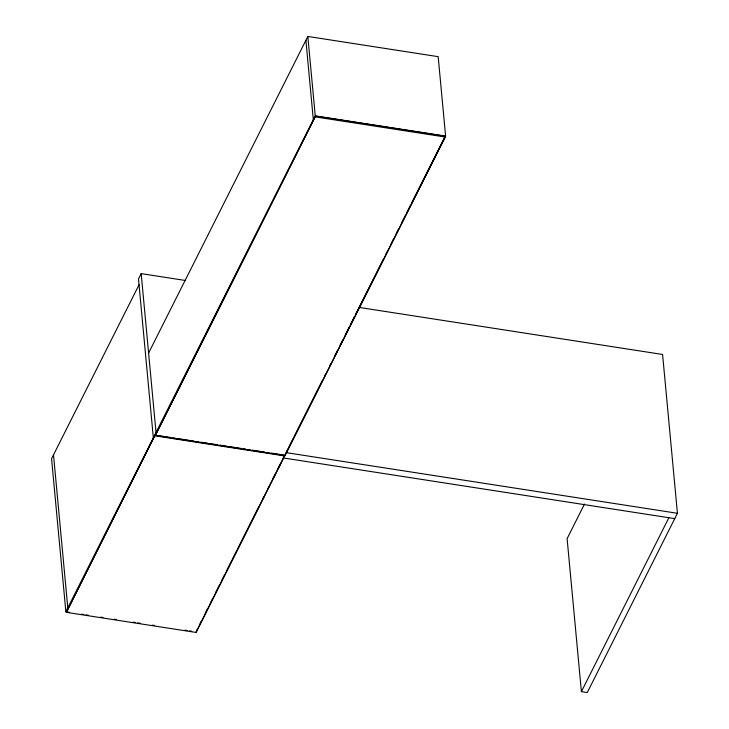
<?xml version="1.0" encoding="UTF-8"?>
<svg xmlns="http://www.w3.org/2000/svg" width="729" height="729" viewBox="0 0 729 729"><rect width="100%" height="100%" fill="white"/><g stroke="black" fill="none" stroke-linecap="round" stroke-linejoin="round"><path stroke-width="1.09" d="M185.002 280.419L141.18 273.621L138.492 278.97L153.336 437.801M139.039 284.793L51.568 458.705L65.865 611.713L69.237 612.232M148.607 353.036L307.829 36.45L438.184 56.662L445.601 136.077L286.379 452.663L677.432 513.289L662.588 354.467L359.187 307.428M65.865 611.713L315.256 115.865L307.829 36.45M315.475 116.13L155.35 435.432L285.048 455.543L445.246 137.034L445.173 136.241L315.475 116.13L155.35 435.432M66.375 612.342L155.058 435.067L66.375 612.342L196.074 632.453L284.757 455.178M197.532 628.617L196.074 632.453M200.083 623.541L201.104 621.509M205.186 613.399L207.738 608.332M210.28 603.257L212.832 598.19M215.383 593.114L219.465 585.004M222.017 579.929L224.568 574.862M227.12 569.786L231.202 561.676M232.223 559.644L236.296 551.534M237.317 549.502L258.74 506.901M262.823 498.791L263.843 496.759M267.926 488.649L268.946 486.617M273.029 478.506L275.58 473.431M278.132 468.364L280.683 463.289M283.226 458.222L284.246 456.19M285.486 453.739L288.037 448.663M289.058 446.64L293.14 438.521M294.161 436.489L322.218 380.702M324.769 375.626L325.79 373.603M329.873 365.484L330.893 363.461M334.976 355.342L337.527 350.266M340.079 345.2L342.621 340.124M345.172 335.058L349.255 326.938M350.275 324.915L354.358 316.796M355.378 314.764L383.436 258.977M385.987 253.902L387.008 251.879M391.09 243.759L393.642 238.693M396.193 233.617L398.745 228.542M401.296 223.475L405.379 215.356M406.399 213.333L410.482 205.213M411.502 203.191L445.173 136.241M196.219 631.915L197.668 629.036M198.16 628.07L283.69 458.012L674.744 518.638M584.503 504.058L567.107 538.64L581.405 691.639L587.273 692.55L677.432 513.289M581.405 691.639L668.876 517.727M315.256 115.865L445.601 136.077M315.548 116.922L445.246 137.034M158.412 435.587L170.714 437.5M172.946 437.847L175.188 438.193M177.42 438.539L194.196 441.136M196.429 441.482L198.662 441.829M200.903 442.175L207.61 443.214M209.843 443.56L217.67 444.781M219.912 445.127L226.619 446.166M228.851 446.512L241.153 448.417M243.386 448.763L245.627 449.11M247.86 449.456L250.102 449.802M252.334 450.148L264.636 452.062M266.869 452.408L269.11 452.755M271.343 453.101L283.645 455.005M155.131 435.86L284.829 455.971M81.602 614.146L83.844 614.501M86.095 614.848L88.346 615.194M100.702 617.108L102.953 617.463M114.189 619.203L116.44 619.55M133.289 622.165L135.539 622.511M137.79 622.858L140.032 623.213M152.397 625.127L154.639 625.473M184.984 630.175L187.225 630.53M189.476 630.877L191.727 631.223M305.898 40.305L313.315 119.711M284.975 454.75L285.048 455.543M141.18 273.621L156.024 432.452M53.509 454.86L67.806 607.858"/></g></svg>
